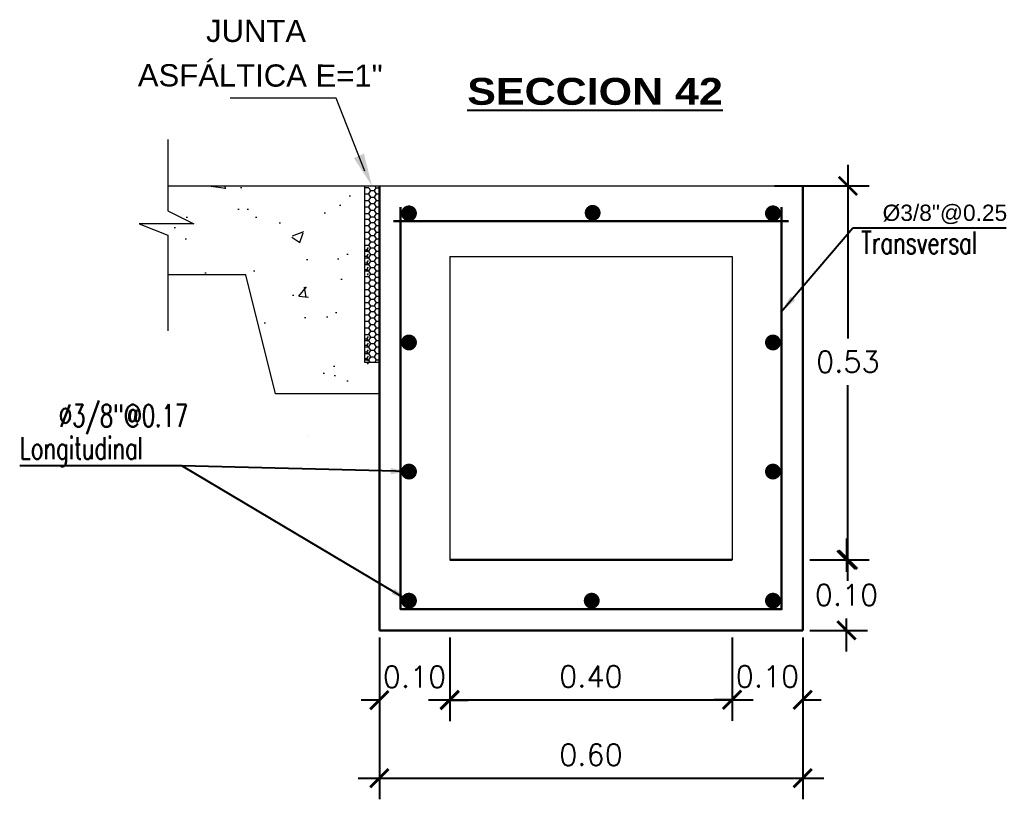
# Model space of a CAD drawing. Header units: millimetres. Extents: x 2085 to 2236, y 1365 to 1444.
# Drawn here: x 2231.244 to 2232.642, y 1427.885 to 1428.99 of the extents above; entities that cross this region are included whole.
import ezdxf

# ---------------------------------------------------------------- set-up
doc = ezdxf.new("R2010")
doc.units = ezdxf.units.MM
doc.linetypes.add('ACAD_ISO02W100', pattern=[15, 12, -3])
doc.linetypes.add('DASHED2', pattern=[0.375, 0.25, -0.125])
for name, color, linetype, lineweight in [('0.2', 32, 'ACAD_ISO02W100', 0), ('cotas', 1, 'Continuous', 15), ('linea fina 01', 189, 'Continuous', 0), ('PROYECCIONES-INT', 1, 'DASHED2', 5), ('TEXTO', 255, 'Continuous', 5)]:
    doc.layers.add(name, color=color, linetype=linetype, lineweight=lineweight)
doc.layers.add('TEX', color=3, linetype='Continuous')
doc.styles.add('COTAS', font='arial.ttf')
doc.styles.add('MtXpl_Arial_Black', font='')
doc.styles.add('ROMANS', font='romans.shx', dxfattribs={"width": 0.7})
doc.styles.add('ROMANS-DIM', font='romans.shx')
doc.styles.add('VANO', font='swissl.ttf', dxfattribs={"height": 0.2})
doc.styles.get('MtXpl_Arial_Black').set_extended_font_data('Arial Black')
doc.dimstyles.new('1-25V', dxfattribs={"dimscale": 0.2, "dimtxt": 0.18, "dimasz": 0.13, "dimexe": 0.18, "dimexo": 0.15, "dimgap": 0.1, "dimtad": 0, "dimtih": 1, "dimtoh": 1, "dimzin": 0, "dimdsep": 46, "dimtxsty": 'COTAS', "dimcen": 0.09, "dimadec": 0, "dimazin": 0, "dimtfac": 1, "dimtmove": 2, "dimatfit": 3, "dimfxl": 1, "dimtolj": 1, "dimtzin": 0, "dimarcsym": 0})
doc.dimstyles.new('20_METRIC  ARCHITECTURAL', dxfattribs={"dimscale": 0.2, "dimtxt": 0.03, "dimasz": 0.13, "dimexe": 0.15, "dimexo": 0.05, "dimgap": 0.09, "dimtad": 1, "dimtih": 1, "dimtoh": 1, "dimzin": 0, "dimdsep": 46, "dimtxsty": 'ROMANS-DIM', "dimblk": 'ARCHTICK', "dimcen": 2, "dimdle": 0.15, "dimclrd": 9, "dimclre": 9, "dimadec": 0, "dimazin": 0, "dimtfac": 1, "dimtix": 1, "dimtofl": 0, "dimtmove": 0, "dimatfit": 3, "dimfxl": 1, "dimfrac": 2, "dimtolj": 1, "dimtzin": 0, "dimarcsym": 0})

# ---------------------------------------------------------------- blocks, each defined once
blk = doc.blocks.new('_ArchTick')
at = {"color": 0, "linetype": 'ByBlock', "const_width": 0.15}
blk.add_lwpolyline([(-0.5, -0.5), (0.5, 0.5)], dxfattribs=at)
blk = doc.blocks.new('*D821')
at = {"color": 9, "lineweight": -2, "transparency": 16777216}
for p, q in [((2231.753252113642, 1428.114361800988), (2231.753252113642, 1427.884934554164)), ((2232.353252113677, 1428.114361800988), (2232.353252113677, 1427.884934554164)), ((2231.723252113642, 1427.914934554164), (2232.383252113677, 1427.914934554164))]:
    blk.add_line(p, q, dxfattribs=at)
at = {"layer": 'Defpoints', "color": 0, "transparency": 16777216}
for p in [(2231.753252113642, 1428.124361800988, 5186.962977339907), (2232.353252113677, 1428.124361800988, 5186.962977339907), (2232.353252113677, 1427.914934554164)]:
    blk.add_point(p, dxfattribs=at)
at = {"color": 9, "lineweight": -2, "transparency": 16777216, "xscale": 0.026, "yscale": 0.026, "zscale": 0.026, "rotation": 180}
blk.add_blockref('_ArchTick', (2231.753252113642, 1427.914934554164), dxfattribs=at)
at = {"color": 9, "lineweight": -2, "transparency": 16777216, "xscale": 0.026, "yscale": 0.026, "zscale": 0.026}
blk.add_blockref('_ArchTick', (2232.353252113677, 1427.914934554164), dxfattribs=at)
at = {"color": 0, "lineweight": 0, "transparency": 16777216, "insert": (2232.053252113688, 1427.947934554164), "char_height": 0.03, "attachment_point": 5, "style": 'ROMANS-DIM'}
blk.add_mtext('\\A1;0.60', dxfattribs=at)
blk = doc.blocks.new('*D822')
at = {"color": 9, "lineweight": -2, "transparency": 16777216}
for p, q in [((2232.417299032499, 1428.784361801808), (2232.417299032499, 1428.538038655391)), ((2232.313251977891, 1428.754361801808), (2232.447299032499, 1428.754361801808)), ((2232.417299032499, 1428.194361711209), (2232.417299032499, 1428.472038655391)), ((2232.363251977821, 1428.224361711209), (2232.447299032499, 1428.224361711209))]:
    blk.add_line(p, q, dxfattribs=at)
at = {"layer": 'Defpoints', "color": 0, "transparency": 16777216}
for p in [(2232.303251977891, 1428.754361801808, 5186.962977339907), (2232.353251977821, 1428.224361711209, 5186.962977339907), (2232.417299032499, 1428.224361711209)]:
    blk.add_point(p, dxfattribs=at)
at = {"color": 9, "lineweight": -2, "transparency": 16777216, "xscale": 0.026, "yscale": 0.026, "zscale": 0.026}
for p, rotation in [((2232.417299032499, 1428.754361801808), 90), ((2232.417299032499, 1428.224361711209), 270)]:
    blk.add_blockref('_ArchTick', p, dxfattribs=dict(at, rotation=rotation))
at = {"color": 0, "lineweight": 0, "transparency": 16777216, "insert": (2232.417299032499, 1428.50503865539), "char_height": 0.03, "width": 0.0914285714285714, "attachment_point": 5, "style": 'ROMANS-DIM'}
blk.add_mtext('\\A1;0.53', dxfattribs=at)
blk = doc.blocks.new('*D823')
at = {"color": 9, "lineweight": -2, "transparency": 16777216}
for p, q in [((2232.415308494874, 1428.254361711209), (2232.415308494874, 1428.207361801734)), ((2232.363251977821, 1428.224361711209), (2232.445308494874, 1428.224361711209)), ((2232.415308494874, 1428.094361800989), (2232.415308494874, 1428.141361801734)), ((2232.363251977821, 1428.124361800989), (2232.445308494874, 1428.124361800989))]:
    blk.add_line(p, q, dxfattribs=at)
at = {"layer": 'Defpoints', "color": 0, "transparency": 16777216}
for p in [(2232.353251977821, 1428.224361711209), (2232.353251977821, 1428.124361800989), (2232.415308494874, 1428.124361800989)]:
    blk.add_point(p, dxfattribs=at)
at = {"color": 9, "lineweight": -2, "transparency": 16777216, "xscale": 0.026, "yscale": 0.026, "zscale": 0.026}
for p, rotation in [((2232.415308494874, 1428.224361711209), 90), ((2232.415308494874, 1428.124361800989), 270)]:
    blk.add_blockref('_ArchTick', p, dxfattribs=dict(at, rotation=rotation))
at = {"color": 0, "lineweight": 0, "transparency": 16777216, "insert": (2232.415308494874, 1428.174361801733), "char_height": 0.03, "attachment_point": 5, "style": 'ROMANS-DIM'}
blk.add_mtext('\\A1;0.10', dxfattribs=at)
blk = doc.blocks.new('*D824')
at = {"color": 9, "lineweight": -2, "transparency": 16777216}
for p, q in [((2231.753252113642, 1428.114361802851), (2231.753252113642, 1427.995511243408)), ((2231.85297249298, 1428.114361802851), (2231.85297249298, 1427.995511243408)), ((2231.753252113642, 1428.025511243408), (2231.727252113642, 1428.025511243408)), ((2231.85297249298, 1428.025511243408), (2231.878972492979, 1428.025511243408))]:
    blk.add_line(p, q, dxfattribs=at)
at = {"layer": 'Defpoints', "color": 0, "transparency": 16777216}
for p in [(2231.753252113642, 1428.124361802851, 5186.962977339907), (2231.85297249298, 1428.124361802851, 5186.962977339907), (2231.85297249298, 1428.025511243408)]:
    blk.add_point(p, dxfattribs=at)
at = {"color": 9, "lineweight": -2, "transparency": 16777216, "xscale": 0.026, "yscale": 0.026, "zscale": 0.026}
blk.add_blockref('_ArchTick', (2231.753252113642, 1428.025511243408), dxfattribs=at)
at = {"color": 9, "lineweight": -2, "transparency": 16777216, "xscale": 0.026, "yscale": 0.026, "zscale": 0.026, "rotation": 180}
blk.add_blockref('_ArchTick', (2231.85297249298, 1428.025511243408), dxfattribs=at)
at = {"color": 0, "lineweight": 0, "transparency": 16777216, "insert": (2231.80311230331, 1428.058511243408), "char_height": 0.03, "attachment_point": 5, "style": 'ROMANS-DIM'}
blk.add_mtext('\\A1;0.10', dxfattribs=at)
blk = doc.blocks.new('*D825')
at = {"color": 9, "lineweight": -2, "transparency": 16777216}
for p, q in [((2231.85297249298, 1428.114361800988), (2231.85297249298, 1427.995932704126)), ((2232.253252113642, 1428.114361800988), (2232.253252113642, 1427.995932704126)), ((2231.822972492979, 1428.025932704126), (2232.283252113642, 1428.025932704126))]:
    blk.add_line(p, q, dxfattribs=at)
at = {"layer": 'Defpoints', "color": 0, "transparency": 16777216}
for p in [(2231.85297249298, 1428.124361800988, 10373.92595467981), (2232.253252113642, 1428.124361800988, 5186.962977339907), (2232.253252113642, 1428.025932704126)]:
    blk.add_point(p, dxfattribs=at)
at = {"color": 9, "lineweight": -2, "transparency": 16777216, "xscale": 0.026, "yscale": 0.026, "zscale": 0.026, "rotation": 180}
blk.add_blockref('_ArchTick', (2231.85297249298, 1428.025932704126), dxfattribs=at)
at = {"color": 9, "lineweight": -2, "transparency": 16777216, "xscale": 0.026, "yscale": 0.026, "zscale": 0.026}
blk.add_blockref('_ArchTick', (2232.253252113642, 1428.025932704126), dxfattribs=at)
at = {"color": 0, "lineweight": 0, "transparency": 16777216, "insert": (2232.053112303311, 1428.058932704125), "char_height": 0.03, "attachment_point": 5, "style": 'ROMANS-DIM'}
blk.add_mtext('\\A1;0.40', dxfattribs=at)
blk = doc.blocks.new('*D826')
at = {"color": 9, "lineweight": -2, "transparency": 16777216}
for p, q in [((2232.253252113642, 1428.114361800988), (2232.253252113642, 1427.995932704126)), ((2232.353252113677, 1428.114361800988), (2232.353252113677, 1427.995932704126)), ((2232.253252113642, 1428.025932704126), (2232.227252113642, 1428.025932704126)), ((2232.353252113677, 1428.025932704126), (2232.379252113677, 1428.025932704126))]:
    blk.add_line(p, q, dxfattribs=at)
at = {"layer": 'Defpoints', "color": 0, "transparency": 16777216}
for p in [(2232.253252113642, 1428.124361800988, 5186.962977339907), (2232.353252113677, 1428.124361800988, 5186.962977339907), (2232.353252113677, 1428.025932704126)]:
    blk.add_point(p, dxfattribs=at)
at = {"color": 9, "lineweight": -2, "transparency": 16777216, "xscale": 0.026, "yscale": 0.026, "zscale": 0.026}
blk.add_blockref('_ArchTick', (2232.253252113642, 1428.025932704126), dxfattribs=at)
at = {"color": 9, "lineweight": -2, "transparency": 16777216, "xscale": 0.026, "yscale": 0.026, "zscale": 0.026, "rotation": 180}
blk.add_blockref('_ArchTick', (2232.353252113677, 1428.025932704126), dxfattribs=at)
at = {"color": 0, "lineweight": 0, "transparency": 16777216, "insert": (2232.303252113659, 1428.058932704125), "char_height": 0.03, "attachment_point": 5, "style": 'ROMANS-DIM'}
blk.add_mtext('\\A1;0.10', dxfattribs=at)
blk = doc.blocks.new('TEXTO 1')
at = {"layer": 'linea fina 01', "ltscale": 0.1}
for p, q in [((-0.0508167723950521, 0.1241394892707319), (-0.2010398150864177, 0.1241394892707319)), ((-0.0100357992129006, 0.0209258095888174), (-0.0508167723950521, 0.1241394892707319))]:
    blk.add_line(p, q, dxfattribs=at)
blk.add_solid([(-0.02553807579244, 0.0394717055042122), (0, 0), (-0.0113560050455419, 0.0456207189772329)], dxfattribs=at)
at = {"layer": '0.2', "color": 251, "true_color": 0x636466, "style": 'VANO', "oblique": 359.9999999999988}
for s, p in [('JUNTA', (-0.235123199257103, 0.2039847484927009, -5186.962977339907)), ('ASFÁLTICA E=1"', (-0.331776078852684, 0.1410587300779298, -5186.962977339907))]:
    blk.add_text(s, height=0.0314999999999926, rotation=359.8799999999986, dxfattribs=at).set_placement(p)
blk = doc.blocks.new('junta asfaltica')
at = {"lineweight": 0}
h = blk.add_hatch(dxfattribs=at)
h.set_pattern_fill('AR-CONC', scale=0.01, style=0)
h.set_pattern_definition([(50, (-0.1189008341857516, -0.0700673807971271), (0.1639662020964036, -0.0143451769850128), [0.017145, -0.188595]), (355, (-0.1189008341857516, -0.0700673807971271), (-0.0317190792824724, 0.1719511607151316), [0.013716, -0.150876525753]), (100.4514446999999, (-0.1052370278862327, -0.0712628090009275), (0.1322471223813179, 0.1576059767209756), [0.01457100792, -0.1602812201399999]), (46.1842, (-0.1189008341857516, -0.0243473808466206), (0.2439711368029169, -0.0378380951394544), [0.0257175, -0.2828925]), (96.6355576099999, (-0.0985699241846305, -0.0275005307792071), (0.2136637206463527, 0.2226835121379494), [0.021856520826, -0.240422047344]), (351.18415117, (-0.1189008341857516, -0.0243473808466206), (0.2136637206584793, 0.2226835121269794), [0.020573970363, -0.226313758728]), (21, (-0.0960408341843504, -0.0357773808761977), (0.1364529521422192, -0.0920386783683789), [0.017145, -0.188595]), (326, (-0.0960408341843504, -0.0357773808761977), (0.0556218255128824, 0.1657691695100873), [0.013716, -0.150876]), (71.45144499999999, (-0.0846697548481643, -0.0434472707099758), (0.1920747773508445, 0.0737304919973147), [0.01457100792, -0.16028094384]), (37.5, (-0.1189008341857516, -0.0700673807971271), (0.0027797429255326, 0.0760995349858378), [0, -0.1490472, 0, -0.153162, 0, -0.1514475]), (7.499999999999999, (-0.1189008341857516, -0.0700673807971271), (0.0601376962592752, 0.0901625173363076), [0, -0.0873252, 0, -0.1456182, 0, -0.0577215]), (327.5, (-0.1698786341848972, -0.0700673807971271), (0.1220315356501842, -0.0051558695934061), [0, -0.05715, 0, -0.178308, 0, -0.236601]), (317.5, (-0.1927386341862984, -0.0700673807971271), (0.1333162632474163, 0.0228838419299997), [0, -0.074295, 0, -0.1184148, 0, -0.168021])])
h.paths.add_polyline_path([(-0.0210516101701615, 2.68221356e-08), (-0.2996047820056447, 2.68221356e-08), (-0.2996047820056447, -0.0354425396023999), (-0.2629513452084211, -0.0536842927335783), (-0.3405718617955244, -0.0536842927335783), (-0.2996047820056447, -0.0698087543248676), (-0.2996047820056447, -0.1263088059424717), (-0.1894634049244814, -0.1263088059424717), (-0.1473604562202126, -0.2947206035255476), (-0.0210516101701615, -0.2947206075489248)])
h = blk.add_hatch(dxfattribs=at)
h.set_pattern_fill('HONEY', scale=0.0187124216457653, angle=180, style=0)
h.set_pattern_definition([(360, (-1344.435306308298, 712.0165321929755), (0.0080206117279161, -0.0046307012336861), [0.0053470744852774, -0.0106941489705549]), (240, (-1344.435306308298, 712.0165321929755), (-0.0080206107696662, -0.0046307028934237), [0.0053470744852774, -0.0106941489705549]), (300, (-1344.435306308298, 712.0165321929755), (9.5825e-10, -0.0092614041271098), [-0.0106941489705548, 0.0053470744852774])])
h.paths.add_polyline_path([(-0.0210514743416752, -0.0843195278941949), (-0.0210514743416752, -0.1264220193027086), (-0.0160414602769379, -0.1264220193027086), (-0.0160414602769379, -0.0843195278941949)])
h = blk.add_hatch(dxfattribs=at)
h.set_pattern_fill('HONEY', scale=0.0187124216457653, angle=180, style=0)
h.set_pattern_definition([(360, (-1344.435306308298, 711.8902233816681), (0.0080206117279161, -0.0046307012336861), [0.0053470744852774, -0.0106941489705549]), (240, (-1344.435306308298, 711.8902233816681), (-0.0080206107696662, -0.0046307028934237), [0.0053470744852774, -0.0106941489705549]), (300, (-1344.435306308298, 711.8902233816681), (9.5825e-10, -0.0092614041271098), [-0.0106941489705548, 0.0053470744852774])])
h.paths.add_polyline_path([(-0.0210514743416752, -0.2106283378600438), (-0.0210514743416752, -0.2527308292685575), (-0.0160414602769379, -0.2527308292685575), (-0.0160414602769379, -0.2106283378600438)])
at = {"color": 7, "linetype": 'ByBlock', "lineweight": 0}
for p, q in [((-0.2996047820056447, 0.0657418549060367), (-0.2996047820056447, -0.0354425369203)), ((-0.2996047820056447, -0.0354425369203), (-0.2629513452084211, -0.0536842887102012)), ((-0.2629513452084211, -0.0536842887102012), (-0.3405718617955244, -0.0536842887102012)), ((-0.3405718617955244, -0.0536842887102012), (-0.2996047820056447, -0.0698087529838176)), ((-0.2996047820056447, -0.0698087529838176), (-0.2996047820056447, -0.2053593622147218))]:
    blk.add_line(p, q, dxfattribs=at)
at = {"color": 7, "lineweight": 0}
for p, q in [((-0.2996047820056447, 2.81631856e-08), (-0.0210516101701615, 2.81631856e-08)), ((-0.0210514743416752, 0), (0, 0)), ((-0.0210514743416752, 0), (-0.0210514743416752, -0.25)), ((-0.0066348896848467, 0), (-0.0049328113927913, -0.0029480829834938)), ((-1.357866495e-07, -0.2947206048668249), (-1.357866495e-07, 0)), ((-0.0210515703142846, -0.010682698041137), (-0.0205355835823866, -0.0115764141082764)), ((-0.020682943747488, -0.0112982127070609), (-0.0210515702724479, -0.0119366937874475)), ((-0.0148197005551083, -0.0027724613248665), (-0.0210514743416752, -0.0027724613248665)), ((-0.0203683337476832, -0.0113096965849309), (-0.0150212592793651, -0.0113096965849309)), ((-0.0126623334804208, -0.0066675102709723), (-0.0153358707461848, -0.0112982113657836)), ((-0.0151885115028563, -0.0115764141082764), (-0.0125149742584654, -0.0162071165441375)), ((-0.0148361946316982, -0.0029252399504003), (-0.0125149739019435, -0.0069457130134651)), ((-0.0123477220349742, -0.0066789941488423), (-0.0070006475457376, -0.0066789941488423)), ((-0.0051546604418036, -0.0029252412914502), (-0.0073152590334757, -0.0066675075888725)), ((-0.0046417228782047, -0.0112982100247336), (-0.0073152601439688, -0.0159289124608222)), ((-0.0071679010893604, -0.0069457116721878), (-0.0044943638449695, -0.0115764141082764)), ((-0.0051235891251054, -0.0029047425091449), (2.09184e-11, -0.0029047425091449)), ((-0.0043271103013467, -0.0113096965849309), (-9.55119503e-08, -0.0113096965849309)), ((-0.0210515699372991, -0.0199441029130867), (-0.0205355831840279, -0.0208378162978988)), ((-0.0206829452140482, -0.0205596175790106), (-0.0210515706708066, -0.0211980946362473)), ((-0.0203683337476832, -0.0205710987745533), (-0.0150212592793651, -0.0205710987745533)), ((-0.0126623334804208, -0.0159289138018721), (-0.0153358707461848, -0.0205596148966834)), ((-0.012662334612287, -0.0251903173327719), (-0.0153358718775962, -0.0298210184275831)), ((-0.0151885091140685, -0.0208378176391761), (-0.0125149718487592, -0.0254685200750373)), ((-0.0123477220349742, -0.0159403976797421), (-0.0070006475457376, -0.0159403976797421)), ((-0.0123477220349742, -0.0252017985283146), (-0.0070006475457376, -0.0252017985283146)), ((-0.0046417231928899, -0.0205596135556334), (-0.0073152604372808, -0.0251903146504446)), ((-0.0071678994549984, -0.0162071192264648), (-0.004494362168316, -0.0208378189802261)), ((-0.0071678997692288, -0.0254685200750373), (-0.0044943625248379, -0.0300992225108985)), ((-0.0043271103013467, -0.0205710987745533), (-9.55119503e-08, -0.0205710987745533)), ((-0.0210515702724479, -0.0292055037616592), (-0.0205355819684883, -0.0300992225108985)), ((-0.0206829452140482, -0.0298210197686331), (-0.0210515703774945, -0.0304594981669197)), ((-0.0210515698745439, -0.038466907292559), (-0.0205355807952401, -0.0393606260417983)), ((-0.0206829463459144, -0.0390824232995328), (-0.0210515704193313, -0.0397208990157196)), ((-0.0203683337476832, -0.0298325009644032), (-0.0150212592793651, -0.0298325009644032)), ((-0.0203683337476832, -0.0390939018129757), (-0.0150212592793651, -0.0390939018129757)), ((-0.012662334905599, -0.0344517195223944), (-0.0153358721709083, -0.0390824219584829)), ((-0.0151885087157098, -0.0300992225108985), (-0.0125149714504005, -0.0347299236059371)), ((-0.0151885074797065, -0.0393606260417983), (-0.0125149702348608, -0.0439913284778868)), ((-0.0123477220349742, -0.0344632034002643), (-0.0070006475457376, -0.0344632034002643)), ((-0.0046417253929576, -0.0298210197686331), (-0.0073152626373485, -0.0344517222047216)), ((-0.0046417257703979, -0.0390824232995328), (-0.0073152630357072, -0.043713125735394)), ((-0.007167897380441, -0.034729924946987), (-0.004494360114677, -0.0393606260417983)), ((-0.0043271103013467, -0.0298325009644032), (-9.55537871e-08, -0.0298325009644032)), ((-0.0043271103013467, -0.0390939018129757), (-9.55537871e-08, -0.0390939018129757)), ((-0.0210515703142846, -0.0557221157848744), (-0.0205355839802906, -0.0566158291696866)), ((-0.0149139519339769, -0.0477837949990772), (-0.0206632865078973, -0.0477837949990772)), ((-0.0126623331034352, -0.0517069253326099), (-0.0153358703478261, -0.0563376264274211)), ((-0.0125149702348608, -0.0439913284778868), (-0.014899782829616, -0.0475884993372802)), ((-0.0148361946316982, -0.0479646563528604), (-0.0125149739019435, -0.0519851307569752)), ((-0.0123477220349742, -0.0437246042490642), (-0.0070006475457376, -0.0437246042490642)), ((-0.0123477220349742, -0.0517184105515298), (-0.0070006475457376, -0.0517184105515298)), ((-0.0051546604418036, -0.0479646590351877), (-0.0073152590334757, -0.0517069253326099)), ((-0.0071679007123748, -0.0519851307569752), (-0.0044943634466108, -0.0566158305107365)), ((-0.0069412944512806, -0.0439446634054548), (-0.0051814038679368, -0.0474320340156282)), ((-0.0052986274031355, -0.0476877263188271), (2.09184e-11, -0.0476877263188271)), ((-0.020682943747488, -0.056337630450571), (-0.0210515702724479, -0.056976108849085)), ((-0.0210515699372991, -0.0649835179744969), (-0.0205355831840279, -0.0658772340416363)), ((-0.0206829448370627, -0.0655990312993708), (-0.0210515706708066, -0.0662375083566076)), ((-0.0203683337476832, -0.056349112987391), (-0.0150212592793651, -0.056349112987391)), ((-0.0203683337476832, -0.0656105138361909), (-0.0150212592793651, -0.0656105138361909)), ((-0.0126623334804208, -0.0609683302043322), (-0.0153358707461848, -0.0655990312993708)), ((-0.0151885111258707, -0.0566158305107365), (-0.0125149738601067, -0.061246532946825)), ((-0.015188509491054, -0.0658772353826862), (-0.0125149722466631, -0.0705079364777248)), ((-0.0123477220349742, -0.0609798140824296), (-0.0070006475457376, -0.0609798140824296)), ((-0.0046417228782047, -0.0563376264274211), (-0.0073152601439688, -0.0609683275222324)), ((-0.0046417231928899, -0.0655990299580935), (-0.0073152604372808, -0.0702297310531321)), ((-0.0071678994549984, -0.061246534287875), (-0.004494362168316, -0.0658772367239635)), ((-0.0043271103013467, -0.056349112987391), (-9.55119503e-08, -0.056349112987391)), ((-0.0043271103013467, -0.0656105138361909), (-9.55119503e-08, -0.0656105138361909)), ((-0.0210515702724479, -0.0742449201643467), (-0.0205355819684883, -0.075138637572536)), ((-0.0206829452140482, -0.0748604361713206), (-0.0210515695812319, -0.0754989132285573)), ((-0.0210515698745439, -0.0835063236952465), (-0.0206477031460963, -0.0842058411240032)), ((-0.0203683337476832, -0.0748719160258133), (-0.0150212592793651, -0.0748719160258133)), ((-0.012662334612287, -0.0702297323941821), (-0.0153358718775962, -0.0748604348302706)), ((-0.012662334905599, -0.0794911372661318), (-0.0153358721709083, -0.0841218370198931)), ((-0.0151885087157098, -0.075138637572536), (-0.0125149714504005, -0.0797693400083972)), ((-0.0123477220349742, -0.0702412162720521), (-0.0070006475457376, -0.0702412162720521)), ((-0.0123477220349742, -0.0795026184619019), (-0.0070006475457376, -0.0795026184619019)), ((-0.0046417254766311, -0.0748604361713206), (-0.0073152627423951, -0.0794911386071817)), ((-0.0071678993713249, -0.0705079391598247), (-0.0044943621264792, -0.075138638913586)), ((-0.0071678977783449, -0.0797693413494471), (-0.0046064829057286, -0.0842058411240032)), ((-0.0043271103013467, -0.0748719160258133), (-9.55537871e-08, -0.0748719160258133)), ((-0.0210515696230687, -0.0920769859849315), (-0.0205355836869785, -0.092970700711021)), ((-0.0206829438311615, -0.0926924993098055), (-0.0210515699791358, -0.0933309790491421)), ((-0.0206829463459144, -0.084121839701993), (-0.0207314448966827, -0.0842058411240032)), ((-0.0203683337476832, -0.0841333195567131), (-0.0150212592793651, -0.0841333195567131)), ((-0.0203683337476832, -0.0927039805053482), (-0.0150212592793651, -0.0927039805053482)), ((-0.0126623335854674, -0.088061795532667), (-0.0153358708507767, -0.0926924979687556)), ((-0.0126623335431759, -0.0973232004046167), (-0.0153358707880216, -0.101953900158378)), ((-0.015188510140888, -0.092970700711021), (-0.0125149728751239, -0.0976014018058322)), ((-0.0148361947362901, -0.0843195265531449), (-0.0125149740069901, -0.0883399996162098)), ((-0.0123477220349742, -0.088073280751587), (-0.0070006475457376, -0.088073280751587)), ((-0.0123477220349742, -0.0973346829414368), (-0.0070006475457376, -0.0973346829414368)), ((-0.0051546604836403, -0.0843195278941949), (-0.0073152590753125, -0.0880617941916171)), ((-0.0046417224803008, -0.0926924966274783), (-0.0073152597456101, -0.0973231963812396)), ((-0.0071679011521155, -0.0883399982749325), (-0.0044943638868062, -0.0929706993699711)), ((-0.0071678995386719, -0.0976014044879321), (-0.0044943622733626, -0.1022321055829707)), ((-0.0043271103013467, -0.0841333195567131), (-9.55537871e-08, -0.0841333195567131)), ((-0.0043271103013467, -0.0927039805053482), (-9.55119503e-08, -0.0927039805053482)), ((-0.0210515699372991, -0.1013383868337314), (-0.0205355831840279, -0.1022321029006434)), ((-0.0206829453190949, -0.101953901499428), (-0.0210515707544801, -0.1025923812389919)), ((-0.0210515695812319, -0.1105997917054537), (-0.0205355820526165, -0.1114935077725931)), ((-0.0206829452772581, -0.1112153063713777), (-0.0210515700209726, -0.1118537820875645)), ((-0.0203683337476832, -0.101965384036248), (-0.0150212592793651, -0.101965384036248)), ((-0.0203683337476832, -0.1112267862260978), (-0.0150212592793651, -0.1112267862260978)), ((-0.0126623342348467, -0.1065846025942392), (-0.0153358714792376, -0.1112153050303277)), ((-0.015188509197742, -0.1022321055829707), (-0.0125149719533511, -0.1068628080188319)), ((-0.0151885087157098, -0.1114935077725931), (-0.0125149714504005, -0.1161242088676317)), ((-0.0123477220349742, -0.1065960851310592), (-0.0070006475457376, -0.1065960851310592)), ((-0.0046417235698755, -0.1019538988173281), (-0.0073152608356395, -0.1065846012531892)), ((-0.0046417250787272, -0.1112153063713777), (-0.0073152623649548, -0.115846006125139)), ((-0.0071678984072605, -0.1068628080188319), (-0.0044943611624149, -0.1114935091138705)), ((-0.0043271103013467, -0.101965384036248), (-9.55119503e-08, -0.101965384036248)), ((-0.0043271103013467, -0.1112267862260978), (-9.55537871e-08, -0.1112267862260978)), ((-0.0210515698745439, -0.1198611925542536), (-0.0205355807952401, -0.1207549126445428)), ((-0.0206829459475557, -0.1204767085612275), (-0.0210515700209726, -0.121115182936137)), ((-0.0203683337476832, -0.1204881884157203), (-0.0150212592793651, -0.1204881884157203)), ((-0.0126623353035029, -0.115846004784089), (-0.015335872569267, -0.1204767072199502)), ((-0.0151885076052167, -0.1207549126445428), (-0.0125149703189891, -0.1253856150806314)), ((-0.0129228676319144, -0.1255586645006588), (-0.0148348480788627, -0.1288070999084994)), ((-0.0123477220349742, -0.115857488661959), (-0.0070006475457376, -0.115857488661959)), ((-0.0123477220349742, -0.1251188908515814), (-0.0070006475457376, -0.1251188908515814)), ((-0.0073218910883952, -0.1251188908515814), (-0.0049328113927913, -0.1292568942903927)), ((-0.0046417261683018, -0.1204767085612275), (-0.0073152634336111, -0.1251074109970887)), ((-0.0071678974850329, -0.1161242115497316), (-0.0044943602197236, -0.1207549139855928)), ((-0.0043271103013467, -0.1204881884157203), (-9.55537871e-08, -0.1204881884157203)), ((-0.1894634049244814, -0.1263088032603719), (-0.2996047820056447, -0.1263088032603719)), ((-0.1473604562202126, -0.2947206021844977), (-0.1894634049244814, -0.1263088032603719)), ((-0.0210515703142846, -0.1369915093480358), (-0.0205355835823866, -0.1378852240741253)), ((-0.020682943747488, -0.1376070226729098), (-0.0210515702724479, -0.1382455037532964)), ((-0.0148197005551083, -0.1290812712907154), (-0.0210514743416752, -0.1290812712907154)), ((-0.0203683337476832, -0.1376185065507798), (-0.0150212592793651, -0.1376185065507798)), ((-0.0126623334804208, -0.1329763215778712), (-0.0153358707461848, -0.1376070213316325)), ((-0.0151885115028563, -0.1378852240741253), (-0.0125149742584654, -0.1425159265099865)), ((-0.0148361946316982, -0.1292340499162492), (-0.0125149739019435, -0.133254524320364)), ((-0.0123477220349742, -0.1329878041146912), (-0.0070006475457376, -0.1329878041146912)), ((-0.0051546604418036, -0.1292340525983491), (-0.0073152590334757, -0.1329763188957713)), ((-0.0046417228782047, -0.1376070199905826), (-0.0073152601439688, -0.1422377224266711)), ((-0.0071679010893604, -0.1332545229793141), (-0.0044943638449695, -0.1378852240741253)), ((-0.0051235891251054, -0.1292135524749938), (2.09184e-11, -0.1292135524749938)), ((-0.0043271103013467, -0.1376185065507798), (-9.55119503e-08, -0.1376185065507798)), ((-0.0210515699372991, -0.1462529128789356), (-0.0205355831840279, -0.1471466276050251)), ((-0.0206829452140482, -0.1468684275448595), (-0.0210515706708066, -0.1475069046020963)), ((-0.0203683337476832, -0.1468799073993523), (-0.0150212592793651, -0.1468799073993523)), ((-0.0126623334804208, -0.142237723767721), (-0.0153358707461848, -0.1468684262038096)), ((-0.012662334612287, -0.1514991259575709), (-0.0153358718775962, -0.156129828393432)), ((-0.0151885091140685, -0.147146628946075), (-0.0125149718487592, -0.1517773300408862)), ((-0.0123477220349742, -0.1422492089866409), (-0.0070006475457376, -0.1422492089866409)), ((-0.0123477220349742, -0.1515106098354408), (-0.0070006475457376, -0.1515106098354408)), ((-0.0046417231928899, -0.1468684248625323), (-0.0073152604372808, -0.1514991246162936)), ((-0.0071678994549984, -0.1425159291923137), (-0.004494362168316, -0.1471466302871249)), ((-0.0071678997692288, -0.1517773300408862), (-0.0044943625248379, -0.1564080324767474)), ((-0.0043271103013467, -0.1468799073993523), (-9.55119503e-08, -0.1468799073993523)), ((-0.0210515702724479, -0.1555143137275081), (-0.0205355819684883, -0.1564080324767474)), ((-0.0206829452140482, -0.156129829734482), (-0.0210515703774945, -0.156768309474046)), ((-0.0210515698745439, -0.1647757172584079), (-0.0205355807952401, -0.1656694360076472)), ((-0.0206829463459144, -0.1653912332653817), (-0.0210515704193313, -0.1660297089815685)), ((-0.0203683337476832, -0.1561413109302521), (-0.0150212592793651, -0.1561413109302521)), ((-0.0203683337476832, -0.1654027131198745), (-0.0150212592793651, -0.1654027131198745)), ((-0.012662334905599, -0.1607605308292932), (-0.0153358721709083, -0.1653912319243318)), ((-0.0151885087157098, -0.1564080324767474), (-0.0125149714504005, -0.1610387349128359)), ((-0.0151885074797065, -0.1656694360076472), (-0.0125149702348608, -0.1703001384437357)), ((-0.0123477220349742, -0.1607720133661132), (-0.0070006475457376, -0.1607720133661132)), ((-0.0046417253929576, -0.156129829734482), (-0.0073152626373485, -0.1607605321705705)), ((-0.0046417257703979, -0.1653912332653817), (-0.0073152630357072, -0.1700219357012429)), ((-0.007167897380441, -0.1610387362538859), (-0.004494360114677, -0.1656694360076472)), ((-0.0043271103013467, -0.1561413109302521), (-9.55537871e-08, -0.1561413109302521)), ((-0.0043271103013467, -0.1654027131198745), (-9.55537871e-08, -0.1654027131198745)), ((-0.0149139519339769, -0.1740926049649261), (-0.0206632865078973, -0.1740926049649261)), ((-0.0126623331034352, -0.1780157352984588), (-0.0153358703478261, -0.18264643773432)), ((-0.0125149702348608, -0.1703001384437357), (-0.014899782829616, -0.1738973093031291)), ((-0.0148361946316982, -0.1742734676599866), (-0.0125149739019435, -0.1782939407228241)), ((-0.0123477220349742, -0.1700334142149131), (-0.0070006475457376, -0.1700334142149131)), ((-0.0123477220349742, -0.1780272218584287), (-0.0070006475457376, -0.1780272218584287)), ((-0.0051546604418036, -0.1742734690010366), (-0.0073152590334757, -0.1780157352984588)), ((-0.0071679007123748, -0.1782939407228241), (-0.0044943634466108, -0.1829246418178627)), ((-0.0069412944512806, -0.1702534747123536), (-0.0051814038679368, -0.1737408453225271)), ((-0.0052986274031355, -0.173996536284676), (2.09184e-11, -0.173996536284676)), ((-0.0210515703142846, -0.1820309257507233), (-0.0205355839802906, -0.1829246404765854)), ((-0.020682943747488, -0.1826464404164198), (-0.0210515702724479, -0.1832849188149339)), ((-0.0210515699372991, -0.1912923279403458), (-0.0205355831840279, -0.1921860440074852)), ((-0.0206829448370627, -0.1919078412652197), (-0.0210515706708066, -0.1925463196635064)), ((-0.0203683337476832, -0.1826579229532399), (-0.0150212592793651, -0.1826579229532399)), ((-0.0203683337476832, -0.1919193238020398), (-0.0150212592793651, -0.1919193238020398)), ((-0.0126623334804208, -0.1872771388291312), (-0.0153358707461848, -0.1919078412652197)), ((-0.0151885111258707, -0.1829246418178627), (-0.0125149738601067, -0.1875553429126739)), ((-0.015188509491054, -0.1921860453485351), (-0.0125149722466631, -0.1968167477846236)), ((-0.0123477220349742, -0.1872886240482785), (-0.0070006475457376, -0.1872886240482785)), ((-0.0046417228782047, -0.18264643773432), (-0.0073152601439688, -0.1872771374880813)), ((-0.0046417231928899, -0.1919078399239424), (-0.0073152604372808, -0.196538542360031)), ((-0.0071678994549984, -0.1875553442537239), (-0.004494362168316, -0.1921860466898124)), ((-0.0043271103013467, -0.1826579229532399), (-9.55119503e-08, -0.1826579229532399)), ((-0.0043271103013467, -0.1919193238020398), (-9.55119503e-08, -0.1919193238020398)), ((-0.0210515702724479, -0.2005537301301956), (-0.0205355819684883, -0.2014474475383849)), ((-0.0206829452140482, -0.2011692461371695), (-0.0210515695812319, -0.2018077231944062)), ((-0.0203683337476832, -0.2011807273327122), (-0.0150212592793651, -0.2011807273327122)), ((-0.012662334612287, -0.1965385437010809), (-0.0153358718775962, -0.2011692447961195)), ((-0.012662334905599, -0.2057999458909308), (-0.0153358721709083, -0.2104306483267919)), ((-0.0151885087157098, -0.2014474475383849), (-0.0125149714504005, -0.2060781499742461)), ((-0.0123477220349742, -0.196550026237901), (-0.0070006475457376, -0.196550026237901)), ((-0.0123477220349742, -0.2058114284277508), (-0.0070006475457376, -0.2058114284277508)), ((-0.0046417254766311, -0.2011692461371695), (-0.0073152627423951, -0.2057999485730306)), ((-0.0071678993713249, -0.1968167491256736), (-0.0044943621264792, -0.2014474488794349)), ((-0.0071678977783449, -0.206078151315296), (-0.0046064829057286, -0.2105146510898521)), ((-0.0043271103013467, -0.2011807273327122), (-9.55537871e-08, -0.2011807273327122)), ((-0.0210515698745439, -0.2098151336610954), (-0.0206477031460963, -0.2105146510898521)), ((-0.0210515696230687, -0.2183857959507804), (-0.0205355836869785, -0.2192795106768699)), ((-0.0206829438311615, -0.2190013092756544), (-0.0210515699791358, -0.219639789014991)), ((-0.0206829463459144, -0.2104306496678419), (-0.0207314448966827, -0.2105146510898521)), ((-0.0203683337476832, -0.210442129522562), (-0.0150212592793651, -0.210442129522562)), ((-0.0203683337476832, -0.2190127918124745), (-0.0150212592793651, -0.2190127918124745)), ((-0.0126623335854674, -0.2143706054985159), (-0.0153358708507767, -0.2190013079346045)), ((-0.0126623335431759, -0.2236320090294157), (-0.0153358707880216, -0.2282627101242269)), ((-0.015188510140888, -0.2192795106768699), (-0.0125149728751239, -0.2239102131127311)), ((-0.0148361947362901, -0.2106283365189938), (-0.0125149740069901, -0.2146488095820587)), ((-0.0123477220349742, -0.2143820907174359), (-0.0070006475457376, -0.2143820907174359)), ((-0.0123477220349742, -0.2236434929072857), (-0.0070006475457376, -0.2236434929072857)), ((-0.0051546604836403, -0.2106283378600438), (-0.0073152590753125, -0.214370604157466)), ((-0.0046417224803008, -0.2190013065933272), (-0.0073152597456101, -0.2236320076883658)), ((-0.0071679011521155, -0.2146488068997314), (-0.0044943638868062, -0.21927950933582)), ((-0.0043271103013467, -0.210442129522562), (-9.55537871e-08, -0.210442129522562)), ((-0.0043271103013467, -0.2190127918124745), (-9.55119503e-08, -0.2190127918124745)), ((-0.0210515699372991, -0.2276471981406303), (-0.0205355831840279, -0.2285409128664924)), ((-0.0206829453190949, -0.2282627128063268), (-0.0210515707544801, -0.2289011898635636)), ((-0.0210515695812319, -0.2369086016713027), (-0.0205355820526165, -0.2378023177384421)), ((-0.0206829452772581, -0.2375241163372266), (-0.0210515700209726, -0.2381625920534134)), ((-0.0203683337476832, -0.2282741940020969), (-0.0150212592793651, -0.2282741940020969)), ((-0.0203683337476832, -0.2375355961919467), (-0.0150212592793651, -0.2375355961919467)), ((-0.0126623342348467, -0.2328934125600881), (-0.0153358714792376, -0.2375241149961766)), ((-0.015188509197742, -0.2285409168898695), (-0.0125149719533511, -0.2331716179846808)), ((-0.0123477220349742, -0.2329048964381855), (-0.0070006475457376, -0.2329048964381855)), ((-0.0046417235698755, -0.228262708783177), (-0.0073152608356395, -0.2328934112190382)), ((-0.0046417250787272, -0.2375241163372266), (-0.0073152623649548, -0.2421548174320378)), ((-0.0071678995386719, -0.223910214453781), (-0.0044943622733626, -0.2285409168898695)), ((-0.0071678984072605, -0.2331716179846808), (-0.0044943611624149, -0.2378023190797194)), ((-0.0043271103013467, -0.2282741940020969), (-9.55119503e-08, -0.2282741940020969)), ((-0.0043271103013467, -0.2375355961919467), (-9.55537871e-08, -0.2375355961919467)), ((-0.0210515698745439, -0.2461700025201026), (-0.0205355807952401, -0.2470637226103918)), ((-0.0206829459475557, -0.2467855185270764), (-0.0210515700209726, -0.2474239942430358)), ((-0.0210514743416752, -0.25), (-1.357866495e-07, -0.25)), ((-0.0203683337476832, -0.2467969983815692), (-0.0150212592793651, -0.2467969983815692)), ((-0.0126623353035029, -0.2421548147499379), (-0.015335872569267, -0.2467855171857991)), ((-0.0151885087157098, -0.2378023177384421), (-0.0125149714504005, -0.2424330188334807)), ((-0.0151885076052167, -0.2470637226103918), (-0.0134932470714375, -0.25)), ((-0.0123477220349742, -0.2421662986278079), (-0.0070006475457376, -0.2421662986278079)), ((-0.0071678974850329, -0.2424330228566305), (-0.0044943602197236, -0.2470637239514417)), ((-0.0046417261683018, -0.2467855185270764), (-0.0064976078897416, -0.25)), ((-0.0043271103013467, -0.2467969983815692), (-9.55537871e-08, -0.2467969983815692)), ((-1.357866495e-07, -0.2947206048668249), (-0.1473604562202126, -0.2947206021844977))]:
    blk.add_line(p, q, dxfattribs=at)
blk.add_blockref('TEXTO 1', (-0.0105257371706102, 0), dxfattribs=at)
blk = doc.blocks.new('*U563')
at = {"color": 5, "const_width": 0.01125}
blk.add_lwpolyline([(-0.0056249999999984, 0, 1), (0.0056249999999984, 0, 1)], format="xyb", close=True, dxfattribs=at)
blk = doc.blocks.new('*U562')
at = {"layer": 'cotas', "color": 0, "linetype": 'ByBlock', "lineweight": -2}
blk.add_blockref('*U563', (0, 0), dxfattribs=at)
at = {"layer": 'cotas', "color": 0, "linetype": 'ByBlock', "lineweight": -2, "transparency": 16777216}
for p in [(0.183, 0), (0.366, 0), (0.549, 0)]:
    blk.add_blockref('*U563', p, dxfattribs=at)
blk = doc.blocks.new('*U557')
at = {"color": 5, "const_width": 0.01125}
blk.add_lwpolyline([(-0.0056249999999984, 0, 1), (0.0056249999999984, 0, 1)], format="xyb", close=True, dxfattribs=at)
blk = doc.blocks.new('*U564')
at = {"layer": 'cotas', "color": 0, "linetype": 'ByBlock', "lineweight": -2}
blk.add_blockref('*U557', (0, 0), dxfattribs=at)
at = {"layer": 'cotas', "color": 0, "linetype": 'ByBlock', "lineweight": -2, "transparency": 16777216}
for p in [(0.183, 0), (0.366, 0), (0.549, 0)]:
    blk.add_blockref('*U557', p, dxfattribs=at)
blk = doc.blocks.new('*U559')
at = {"color": 5, "const_width": 0.01125}
blk.add_lwpolyline([(-0.0056249999999984, 0, 1), (0.0056249999999984, 0, 1)], format="xyb", close=True, dxfattribs=at)
blk = doc.blocks.new('*U558')
at = {"layer": 'cotas', "color": 0, "linetype": 'ByBlock', "lineweight": -2}
blk.add_blockref('*U559', (0, 0), dxfattribs=at)
blk = doc.blocks.new('*U561')
at = {"color": 5, "const_width": 0.01125}
blk.add_lwpolyline([(-0.0056249999999984, 0, 1), (0.0056249999999984, 0, 1)], format="xyb", close=True, dxfattribs=at)
blk = doc.blocks.new('*U560')
at = {"layer": 'cotas', "color": 0, "linetype": 'ByBlock', "lineweight": -2}
blk.add_blockref('*U561', (0, 0), dxfattribs=at)

msp = doc.modelspace()

# ---------------------------------------------------------------- linework, layer by layer
at = {"color": 84, "lineweight": 0}
for p, q in [((2231.753251977844, 1428.754361801808, 5186.962977339907), (2232.35325197782, 1428.754361801808, 5186.962977339907)), ((2231.853251977704, 1428.65436180218, 5186.962977339907), (2231.85325197782, 1428.224361798753, 5186.962977339907)), ((2231.853252113618, 1428.65436180218, 5186.962977339907), (2232.253252005026, 1428.65436180218, 5186.962977339907)), ((2232.253251977843, 1428.65436180218, 5186.962977339907), (2232.253251977843, 1428.224361798753, 5186.962977339907))]:
    msp.add_line(p, q, dxfattribs=at)
at = {"color": 84, "lineweight": 30}
for p, q in [((2231.753252113642, 1428.754361801808, 5186.962977339907), (2231.753252113642, 1428.124361800988, 5186.962977339907)), ((2232.353252113619, 1428.124361800988, 5186.962977339907), (2232.353252113677, 1428.754361801808, 5186.962977339907)), ((2231.85325197782, 1428.224361798753, 5186.962977339907), (2232.253251977843, 1428.224361798753, 5186.962977339907)), ((2231.753252113642, 1428.124361800988, 5186.962977339907), (2232.353252113619, 1428.124361800988, 5186.962977339907))]:
    msp.add_line(p, q, dxfattribs=at)
at = {"color": 5, "lineweight": 0}
msp.add_line((2232.30325197789, 1428.754361801808, 5186.962977339907), (2232.353252113677, 1428.754361801808, 5186.962977339907), dxfattribs=at)
at = {"color": 6, "lineweight": 30}
msp.add_line((2231.773252113661, 1428.704361801063, 5186.962977339907), (2232.33325197786, 1428.704361802926, 5186.962977339907), dxfattribs=at)
at = {"lineweight": 0}
for p, q in [((2231.653252113607, 1428.39883943743, 5186.962977339907), (2231.653252249405, 1428.39883943743, 5186.962977339907)), ((2231.653252249405, 1428.359641204615, 5186.962977339907), (2231.653252113607, 1428.359641204615, 5186.962977339907))]:
    msp.add_line(p, q, dxfattribs=at)
at = {"color": 172, "lineweight": 0}
msp.add_line((2231.653252113607, 1428.254361801808, 5186.962977339907), (2231.653252113607, 1428.254361801808, 5186.962977339907), dxfattribs=at)
msp.add_line((2231.653252113607, 1428.254361801808, 5186.962977339907), (2231.653252113607, 1428.254361801808, 5186.962977339907), dxfattribs=at)
at = {"color": 6, "lineweight": 30, "elevation": 5186.962977339907}
msp.add_lwpolyline([(2232.323252113649, 1428.724361802478), (2232.323252113765, 1428.154361800318), (2231.78325211367, 1428.154361800318), (2231.783252113611, 1428.724361802478)], dxfattribs=at)
at = {"layer": 'PROYECCIONES-INT'}
msp.add_line((2232.313415821405, 1428.70795253015, 5186.96297733991), (2232.316000374962, 1428.706493469914, 5186.96297733991), dxfattribs=at)

# ---------------------------------------------------------------- block references
at = {"color": 84, "lineweight": 0}
msp.add_blockref('junta asfaltica', (2231.753252113642, 1428.754361801808, 5186.962977339907), dxfattribs=at)
at = {"layer": 'cotas', "rotation": 89.99999999999999}
for name, p in [('*U562', (2231.795224022757, 1428.166392107521, 5186.962977339907)), ('*U560', (2232.055591872657, 1428.716091790264, 5186.962977339907)), ('*U564', (2232.311109510654, 1428.166392107521, 5186.962977339907)), ('*U558', (2232.05427860573, 1428.166376317878, 5186.962977339907))]:
    msp.add_blockref(name, p, dxfattribs=at)

# ---------------------------------------------------------------- texts
at = {"layer": 'cotas', "insert": (2232.643065841632, 1428.713893651058, 5186.962977339907), "char_height": 0.02304, "attachment_point": 6, "style": 'COTAS'}
msp.add_mtext('Ø3/8"@0.25', dxfattribs=at)
at = {"layer": 'TEX', "color": 7, "linetype": 'Continuous', "lineweight": 5, "char_height": 0.0313, "style": 'ROMANS'}
for s, insert, attachment_point in [('Transversal', (2232.436305161795, 1428.689455370446, 5186.962977339907), 1), ('Ø3/8"@0.17', (2231.482220112459, 1428.423383423154, 5186.962977339907), 6), ('Longitudinal', (2231.243567664987, 1428.398262624656, 5186.962977339907), 1)]:
    msp.add_mtext(s, dxfattribs=dict(at, insert=insert, attachment_point=attachment_point))
at = {"layer": 'TEXTO', "color": 18, "lineweight": -3, "true_color": 0x000000, "style": 'MtXpl_Arial_Black'}
msp.add_text('%%USECCION 42', height=0.0381047372466604, dxfattribs=at).set_placement((2231.877827134213, 1428.869255795171))

# ---------------------------------------------------------------- dimensions: what is measured, and where the dimension line sits
at = {"lineweight": 0}
for base, p1, p2, picture, middle in [((2232.417299032499, 1428.224361711209), (2232.30325197789, 1428.754361801808, 5186.962977339907), (2232.35325197782, 1428.224361711209, 5186.962977339907), '*D822', (2232.417299032499, 1428.50503865539)), ((2232.415308494874, 1428.124361800989, 5186.962977339907), (2232.35325197782, 1428.224361711209, 5186.962977339907), (2232.35325197782, 1428.124361800988, 5186.962977339907), '*D823', (2232.415308494874, 1428.174361801733, 5186.962977339907))]:
    dim = msp.add_linear_dim(base=base, p1=p1, p2=p2, angle=90, dimstyle='20_METRIC  ARCHITECTURAL', override={"dimtxt": 0.15}, dxfattribs=at)
    dim.commit()
    dim.dimension.update_dxf_attribs({"geometry": picture, "text_midpoint": middle, "dimtype": 160})
for base, p1, p2, picture, middle in [((2232.353252113677, 1427.914934554164), (2231.753252113642, 1428.124361800988, 5186.962977339907), (2232.353252113677, 1428.124361800988, 5186.962977339907), '*D821', (2232.053252113688, 1427.914934554164)), ((2232.253252113642, 1428.025932704126), (2231.85297249298, 1428.124361800988, 10373.92595467981), (2232.253252113642, 1428.124361800988, 5186.962977339907), '*D825', (2232.053112303311, 1428.025932704126))]:
    dim = msp.add_linear_dim(base=base, p1=p1, p2=p2, dimstyle='20_METRIC  ARCHITECTURAL', override={"dimtxt": 0.15}, dxfattribs=at)
    dim.commit()
    dim.dimension.update_dxf_attribs({"geometry": picture, "text_midpoint": middle, "dimtype": 160})
for base, p1, p2, picture, middle in [((2231.85297249298, 1428.025511243408), (2231.753252113642, 1428.124361802851, 5186.962977339907), (2231.85297249298, 1428.124361802851, 5186.962977339907), '*D824', (2231.80311230331, 1428.058511243408)), ((2232.353252113677, 1428.025932704126), (2232.253252113642, 1428.124361800988, 5186.962977339907), (2232.353252113677, 1428.124361800988, 5186.962977339907), '*D826', (2232.303252113659, 1428.058932704125))]:
    dim = msp.add_linear_dim(base=base, p1=p1, p2=p2, dimstyle='20_METRIC  ARCHITECTURAL', override={"dimtxt": 0.15}, dxfattribs=at)
    dim.commit()
    dim.dimension.update_dxf_attribs({"geometry": picture, "text_midpoint": middle})

# ---------------------------------------------------------------- leaders
at = {"layer": 'cotas'}
msp.add_leader([(2232.322427258067, 1428.575292442952, 5186.962977339907), (2232.424442434447, 1428.694897451465, 5186.962977339907), (2232.641783685769, 1428.694897451465, 5186.962977339907)], dimstyle='1-25V', override={"dimgap": 0.1, "dimtad": 0}, dxfattribs=at)
for points in [[(2231.795224022757, 1428.349392107715, 5186.962977339907), (2231.473129465765, 1428.357760508572, 5186.962977339907), (2231.243567664987, 1428.357760508572, 5186.962977339907)], [(2231.795224022757, 1428.166392107521, 5186.962977339907), (2231.473129465765, 1428.357760508572, 5186.962977339907)]]:
    msp.add_leader(points, dimstyle='1-25V', dxfattribs=at)

doc.saveas('drawing.dxf')
